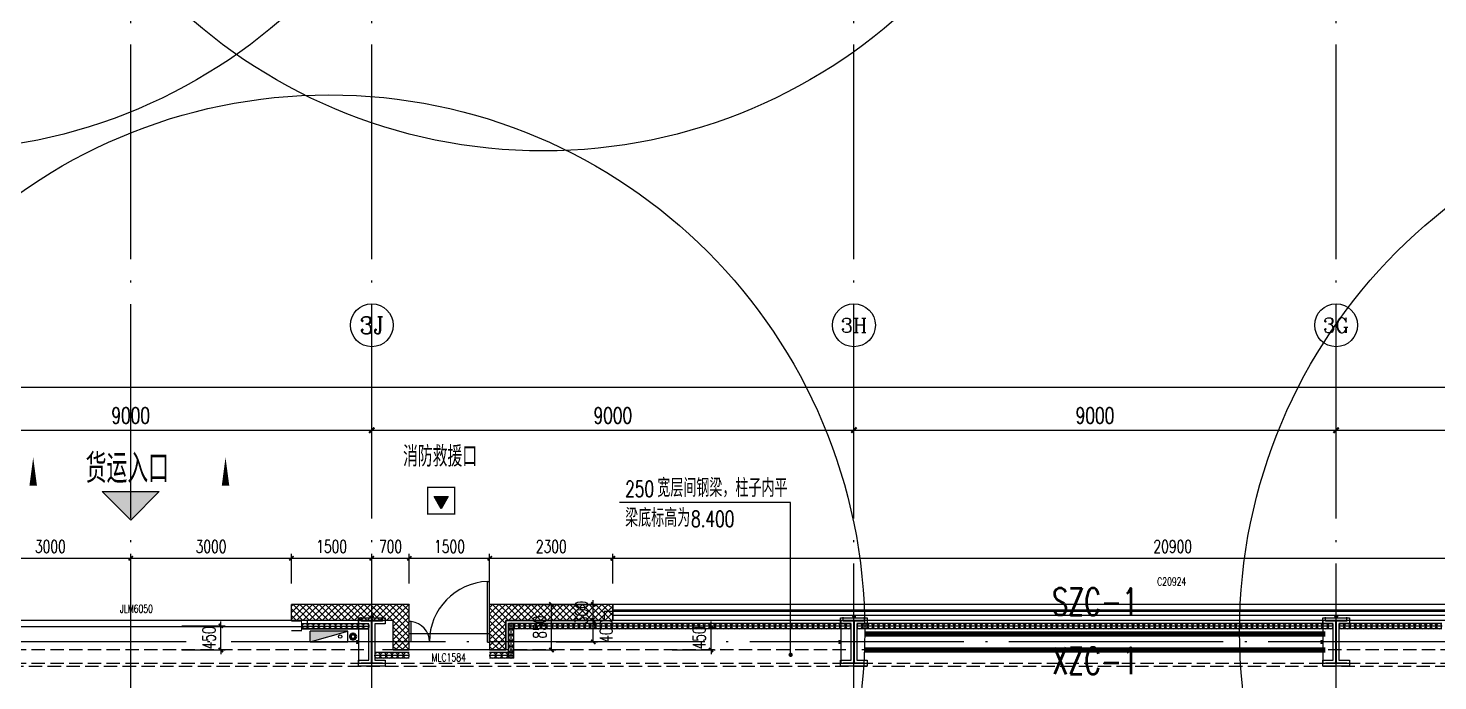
# Model space of a CAD drawing. Extents: x -1313754 to 847533, y 489853 to 941203.
# Drawn here: x -207268 to -180956, y 619996 to 632164 of the extents above; entities that cross this region are included whole.
import ezdxf
from ezdxf.enums import TextEntityAlignment as Align

# ---------------------------------------------------------------- set-up
doc = ezdxf.new("R2010")
doc.units = 0
doc.header["$LTSCALE"] = 1000
doc.header["$MEASUREMENT"] = 0
for name, pattern in [('10平面$0$DASH', [0.35, 0.25, -0.1]), ('CENTER', [2, 1.25, -0.25, 0.25, -0.25]), ('DASH', [0.35, 0.25, -0.1]), ('DOTE', [2.42, 2, -0.2, 0.02, -0.2])]:
    doc.linetypes.add(name, pattern=pattern)
doc.layers.get('Defpoints').update_dxf_attribs({"color": 210})
for name, color, linetype in [('10平面$0$WINDOW', 4, 'Continuous'), ('10平面$0$WINDOW_TEXT', 7, 'Continuous'), ('A-AXIS-D', 1, 'Continuous'), ('A-AXIS-DOTE', 14, 'DOTE'), ('A-AXIS-DP', 126, 'Continuous'), ('A-AXIS-SYMB', 3, 'Continuous'), ('A-HATCH-2', 251, 'Continuous'), ('A-HRAIL', 173, 'Continuous'), ('A-LIN-V', 9, 'Continuous'), ('A-SFCE', 30, 'Continuous'), ('A-TEXT', 61, 'Continuous'), ('A-WINDOW', 140, 'Continuous'), ('AS-COLN', 6, 'Continuous'), ('AS-WALL', 40, 'Continuous'), ('AS-结构边线层', 200, 'Continuous'), ('DIM_SYMB', 3, 'Continuous'), ('FH-line', 180, 'Continuous'), ('FH-tri', 180, 'Continuous'), ('PUB_HATCH', 8, 'Continuous'), ('PUB_TEXT', 7, 'Continuous'), ('RP-N2-01$0$$0$A-WIND-J', 1, 'Continuous'), ('RP-N2-01$0$A-WIND-J', 3, 'Continuous'), ('SB_ZF消火栓', 10, 'Continuous'), ('SB_ZF消火栓M', 10, 'Continuous'), ('建-窗', 4, 'Continuous'), ('建-门窗编号', 7, 'Continuous')]:
    doc.layers.add(name, color=color, linetype=linetype)
for name, color, linetype, lineweight in [('LG-ZF消防', 1, 'Continuous', 60), ('THIN', 7, 'Continuous', 0), ('柱间支撑', 6, 'CENTER', 0)]:
    doc.layers.add(name, color=color, linetype=linetype, lineweight=lineweight)
doc.styles.add('10平面$0$_TCH_WINDOW', font='SIMPLEX', dxfattribs={"height": 3.5, "bigfont": 'GBCBIG'})
doc.styles.add('_TCH_AXIS', font='COMPLEX', dxfattribs={"bigfont": 'GBCBIG'})
doc.styles.add('_TCH_DIM', font='SIMPLEX', dxfattribs={"bigfont": 'GBCBIG'})
doc.styles.add('_TCH_DIM_T3', font='SIMPLEX', dxfattribs={"width": 0.705882, "bigfont": 'GBCBIG'})
doc.styles.add('A-STANDARD', font='SIMPLEX', dxfattribs={"bigfont": 'GBCBIG'})
doc.styles.add('A-WIN-LABEL', font='SIMPLEX', dxfattribs={"bigfont": 'GBCBIG'})
doc.styles.add('TSSD_Rein', font='tj-romans1.shx', dxfattribs={"width": 0.7, "bigfont": 'tj-hztxt.shx'})
doc.dimstyles.new('_TCH_ARCH&&10', dxfattribs={"dimtxt": 29.75, "dimasz": 10, "dimexe": 10, "dimexo": 10, "dimgap": 12.625, "dimtad": 1, "dimdec": 0, "dimzin": 0, "dimdsep": 46, "dimtxsty": '_TCH_DIM_T3', "dimblk": 'ARCHTICK', "dimcen": 0.09, "dimclrt": 7, "dimazin": 2, "dimtfac": 1, "dimtdec": 0, "dimtix": 1, "dimtmove": 2, "dimatfit": 3, "dimfxl": 0, "dimtolj": 1, "dimtzin": 0, "dimarcsym": 0})
doc.dimstyles.new('_TCH_ARCH&&100', dxfattribs={"dimtxt": 297.5, "dimasz": 100, "dimexe": 100, "dimexo": 100, "dimgap": 126.25, "dimtad": 1, "dimdec": 0, "dimzin": 0, "dimdsep": 46, "dimtxsty": '_TCH_DIM_T3', "dimblk": 'ARCHTICK', "dimcen": 0.09, "dimclrt": 7, "dimazin": 2, "dimtfac": 1, "dimtdec": 0, "dimtix": 1, "dimtmove": 2, "dimatfit": 3, "dimfxl": 0, "dimtolj": 1, "dimtzin": 0, "dimarcsym": 0})
doc.dimstyles.new('_TCH_ARCH&&80', dxfattribs={"dimtxt": 238, "dimasz": 80, "dimexe": 80, "dimexo": 80, "dimgap": 101, "dimtad": 1, "dimdec": 0, "dimzin": 0, "dimdsep": 46, "dimtxsty": '_TCH_DIM_T3', "dimblk": 'ARCHTICK', "dimcen": 0.09, "dimclrt": 7, "dimazin": 2, "dimtfac": 1, "dimtdec": 0, "dimtix": 1, "dimtmove": 2, "dimatfit": 3, "dimfxl": 0, "dimtolj": 1, "dimtzin": 0, "dimarcsym": 0})
pattern_1 = [(45, (60, 0), (-60.000061, 60.000061), []), (135, (60, 0), (-60.000061, -60.000061), [])]

# ---------------------------------------------------------------- blocks, each defined once
blk = doc.blocks.new('_ArchTick')
at = {"color": 0, "linetype": 'ByBlock', "const_width": 0.4}
blk.add_lwpolyline([(-0.5, -0.5), (0.5, 0.5)], dxfattribs=at)
blk = doc.blocks.new('*D1423')
at = {"layer": 'A-AXIS-D', "color": 0, "lineweight": -2}
for p, q in [((10882, -180910), (10882, -180052)), ((10882, -180152), (19882, -180152)), ((19882, -180910), (19882, -180052))]:
    blk.add_line(p, q, dxfattribs=at)
at = {"layer": 'Defpoints', "color": 0}
for p in [(19882, -180152), (10882, -181010), (19882, -181010)]:
    blk.add_point(p, dxfattribs=at)
at = {"layer": 'A-AXIS-D', "color": 0, "lineweight": -2, "xscale": 100, "yscale": 100, "zscale": 100, "rotation": 180}
blk.add_blockref('_ArchTick', (10882, -180152), dxfattribs=at)
at = {"layer": 'A-AXIS-D', "color": 0, "lineweight": -2, "xscale": 100, "yscale": 100, "zscale": 100}
blk.add_blockref('_ArchTick', (19882, -180152), dxfattribs=at)
at = {"layer": 'A-AXIS-D', "color": 7, "insert": (15382, -179877), "char_height": 297.5, "attachment_point": 5, "style": '_TCH_DIM_T3'}
blk.add_mtext('\\A1;9000', dxfattribs=at)
blk = doc.blocks.new('*D1424')
at = {"layer": 'A-AXIS-D', "color": 0, "lineweight": -2}
for p, q in [((19882, -180910), (19882, -180052)), ((19882, -180152), (28882, -180152)), ((28882, -180910), (28882, -180052))]:
    blk.add_line(p, q, dxfattribs=at)
at = {"layer": 'Defpoints', "color": 0}
for p in [(28882, -180152), (19882, -181010), (28882, -181010)]:
    blk.add_point(p, dxfattribs=at)
at = {"layer": 'A-AXIS-D', "color": 0, "lineweight": -2, "xscale": 100, "yscale": 100, "zscale": 100, "rotation": 180}
blk.add_blockref('_ArchTick', (19882, -180152), dxfattribs=at)
at = {"layer": 'A-AXIS-D', "color": 0, "lineweight": -2, "xscale": 100, "yscale": 100, "zscale": 100}
blk.add_blockref('_ArchTick', (28882, -180152), dxfattribs=at)
at = {"layer": 'A-AXIS-D', "color": 7, "insert": (24382, -179877), "char_height": 297.5, "attachment_point": 5, "style": '_TCH_DIM_T3'}
blk.add_mtext('\\A1;9000', dxfattribs=at)
blk = doc.blocks.new('*D1425')
at = {"layer": 'A-AXIS-D', "color": 0, "lineweight": -2}
for p, q in [((28882, -180910), (28882, -180052)), ((28882, -180152), (37882, -180152)), ((37882, -180910), (37882, -180052))]:
    blk.add_line(p, q, dxfattribs=at)
at = {"layer": 'Defpoints', "color": 0}
for p in [(37882, -180152), (28882, -181010), (37882, -181010)]:
    blk.add_point(p, dxfattribs=at)
at = {"layer": 'A-AXIS-D', "color": 0, "lineweight": -2, "xscale": 100, "yscale": 100, "zscale": 100, "rotation": 180}
blk.add_blockref('_ArchTick', (28882, -180152), dxfattribs=at)
at = {"layer": 'A-AXIS-D', "color": 0, "lineweight": -2, "xscale": 100, "yscale": 100, "zscale": 100}
blk.add_blockref('_ArchTick', (37882, -180152), dxfattribs=at)
at = {"layer": 'A-AXIS-D', "color": 7, "insert": (33382, -179877), "char_height": 297.5, "attachment_point": 5, "style": '_TCH_DIM_T3'}
blk.add_mtext('\\A1;9000', dxfattribs=at)
blk = doc.blocks.new('*D1426')
at = {"layer": 'A-AXIS-D', "color": 0, "lineweight": -2}
for p, q in [((37882, -180910), (37882, -180052)), ((37882, -180152), (46882, -180152)), ((46882, -180910), (46882, -180052))]:
    blk.add_line(p, q, dxfattribs=at)
at = {"layer": 'Defpoints', "color": 0}
for p in [(46882, -180152), (37882, -181010), (46882, -181010)]:
    blk.add_point(p, dxfattribs=at)
at = {"layer": 'A-AXIS-D', "color": 0, "lineweight": -2, "xscale": 100, "yscale": 100, "zscale": 100, "rotation": 180}
blk.add_blockref('_ArchTick', (37882, -180152), dxfattribs=at)
at = {"layer": 'A-AXIS-D', "color": 0, "lineweight": -2, "xscale": 100, "yscale": 100, "zscale": 100}
blk.add_blockref('_ArchTick', (46882, -180152), dxfattribs=at)
at = {"layer": 'A-AXIS-D', "color": 7, "insert": (42382, -179877), "char_height": 297.5, "attachment_point": 5, "style": '_TCH_DIM_T3'}
blk.add_mtext('\\A1;9000', dxfattribs=at)
blk = doc.blocks.new('*D1433')
at = {"layer": 'A-AXIS-D', "color": 0, "lineweight": -2}
for p, q in [((-93018, -180810), (-93018, -179252)), ((-93018, -179352), (92682, -179352)), ((92682, -180810), (92682, -179252))]:
    blk.add_line(p, q, dxfattribs=at)
at = {"layer": 'Defpoints', "color": 0}
for p in [(92682, -179352), (-93018, -180910), (92682, -180910)]:
    blk.add_point(p, dxfattribs=at)
at = {"layer": 'A-AXIS-D', "color": 0, "lineweight": -2, "xscale": 100, "yscale": 100, "zscale": 100, "rotation": 180}
blk.add_blockref('_ArchTick', (-93018, -179352), dxfattribs=at)
at = {"layer": 'A-AXIS-D', "color": 0, "lineweight": -2, "xscale": 100, "yscale": 100, "zscale": 100}
blk.add_blockref('_ArchTick', (92682, -179352), dxfattribs=at)
at = {"layer": 'A-AXIS-D', "color": 7, "insert": (-168, -179077), "char_height": 297.5, "attachment_point": 5, "style": '_TCH_DIM_T3'}
blk.add_mtext('\\A1;185700', dxfattribs=at)
blk = doc.blocks.new('JYC-1')
at = {"layer": 'FH-tri'}
h = blk.add_hatch(color=2, dxfattribs=at)
h.dxf.hatch_style = 1
h.paths.add_polyline_path([(-154709, 26180), (-153459, 27430), (-153459, 26180)])
at = {"layer": 'FH-tri', "color": 2}
blk.add_lwpolyline([(-154709, 26180), (-153459, 27430), (-153459, 27430), (-153459, 26180)], close=True, dxfattribs=at)
at = {"layer": 'A-TEXT', "style": 'A-STANDARD'}
blk.add_text('货运入口', height=900.2, rotation=45, dxfattribs=at).set_placement((-155267, 26005))
blk = doc.blocks.new('43243')
at = {"layer": 'AS-结构边线层'}
blk.add_lwpolyline([(-146454, 621120), (-155994, 621120), (-155994, 621290), (-169514, 621290), (-169514, 621120), (-171354, 621120), (-171354, 620570), (-173454, 620570), (-173454, 621120), (-175294, 621120), (-175294, 621290), (-196514, 621290), (-196514, 621120), (-198354, 621120), (-198354, 620570), (-200454, 620570), (-200454, 621120), (-210494, 621120)], dxfattribs=at)
blk = doc.blocks.new('*D1750')
at = {"layer": 'A-AXIS-DP', "color": 0, "lineweight": -2}
for p, q in [((-204400, 621020), (-203592, 621020)), ((-203672, 621020), (-203672, 621100)), ((-203672, 620570), (-203672, 621020)), ((-204400, 620570), (-203592, 620570)), ((-203672, 620570), (-203672, 620490))]:
    blk.add_line(p, q, dxfattribs=at)
at = {"layer": 'Defpoints', "color": 0}
for p in [(-204480, 621020), (-203672, 621020), (-204480, 620570)]:
    blk.add_point(p, dxfattribs=at)
at = {"layer": 'A-AXIS-DP', "color": 0, "lineweight": -2, "xscale": 80, "yscale": 80, "zscale": 80}
for p, rotation in [((-203672, 621020), 270), ((-203672, 620570), 90)]:
    blk.add_blockref('_ArchTick', p, dxfattribs=dict(at, rotation=rotation))
at = {"layer": 'A-AXIS-DP', "color": 7, "insert": (-203892, 620795), "char_height": 238, "attachment_point": 5, "rotation": 90, "style": '_TCH_DIM_T3'}
blk.add_mtext('\\A1;450', dxfattribs=at)
blk = doc.blocks.new('*D1753')
at = {"layer": 'A-AXIS-DP', "color": 0, "lineweight": -2}
for p, q in [((-195250, 621020), (-194442, 621020)), ((-194522, 621020), (-194522, 621100)), ((-194522, 620570), (-194522, 621020)), ((-195250, 620570), (-194442, 620570)), ((-194522, 620570), (-194522, 620490))]:
    blk.add_line(p, q, dxfattribs=at)
at = {"layer": 'Defpoints', "color": 0}
for p in [(-195330, 621020), (-194522, 621020), (-195330, 620570)]:
    blk.add_point(p, dxfattribs=at)
at = {"layer": 'A-AXIS-DP', "color": 0, "lineweight": -2, "xscale": 80, "yscale": 80, "zscale": 80}
for p, rotation in [((-194522, 621020), 270), ((-194522, 620570), 90)]:
    blk.add_blockref('_ArchTick', p, dxfattribs=dict(at, rotation=rotation))
at = {"layer": 'A-AXIS-DP', "color": 7, "insert": (-194742, 620795), "char_height": 238, "attachment_point": 5, "rotation": 90, "style": '_TCH_DIM_T3'}
blk.add_mtext('\\A1;450', dxfattribs=at)
blk = doc.blocks.new('4324324')
at = {"layer": 'A-HATCH-2', "linetype": 'DASH'}
blk.add_line((-294754.2, 620270), (-135554.2, 620270), dxfattribs=at)
blk = doc.blocks.new('*D1767')
at = {"layer": 'A-AXIS-DP', "color": 0, "lineweight": -2}
for p, q in [((-165054, 621030), (-165054, 621079)), ((-165054, 621069), (-164654, 621069)), ((-164654, 621030), (-164654, 621079))]:
    blk.add_line(p, q, dxfattribs=at)
at = {"layer": 'Defpoints', "color": 0}
for p in [(-165054, 621020), (-164654, 621069), (-164654, 621020)]:
    blk.add_point(p, dxfattribs=at)
at = {"layer": 'A-AXIS-DP', "color": 0, "lineweight": -2, "xscale": 10, "yscale": 10, "zscale": 10, "rotation": 180}
blk.add_blockref('_ArchTick', (-165054, 621069), dxfattribs=at)
at = {"layer": 'A-AXIS-DP', "color": 0, "lineweight": -2, "xscale": 10, "yscale": 10, "zscale": 10}
blk.add_blockref('_ArchTick', (-164654, 621069), dxfattribs=at)
at = {"layer": 'A-AXIS-DP', "color": 7, "insert": (-164854, 621096), "char_height": 29.8, "attachment_point": 5, "style": '_TCH_DIM_T3'}
blk.add_mtext('\\A1;400', dxfattribs=at)
blk = doc.blocks.new('*D1768')
at = {"layer": 'A-AXIS-DP', "color": 0, "lineweight": -2}
for p, q in [((-165064, 621020), (-165105, 621020)), ((-165095, 620220), (-165095, 621020)), ((-165064, 620220), (-165105, 620220))]:
    blk.add_line(p, q, dxfattribs=at)
at = {"layer": 'Defpoints', "color": 0}
for p in [(-165095, 621020), (-165054, 621020), (-165054, 620220)]:
    blk.add_point(p, dxfattribs=at)
at = {"layer": 'A-AXIS-DP', "color": 0, "lineweight": -2, "xscale": 10, "yscale": 10, "zscale": 10}
for p, rotation in [((-165095, 621020), 90), ((-165095, 620220), 270)]:
    blk.add_blockref('_ArchTick', p, dxfattribs=dict(at, rotation=rotation))
at = {"layer": 'A-AXIS-DP', "color": 7, "insert": (-165123, 620620), "char_height": 29.8, "attachment_point": 5, "rotation": 90, "style": '_TCH_DIM_T3'}
blk.add_mtext('\\A1;800', dxfattribs=at)
blk = doc.blocks.new('RP-N2-01$0$$0$xfjy')
at = {"layer": 'RP-N2-01$0$$0$A-WIND-J'}
h = blk.add_hatch(color=256, dxfattribs=at)
h.dxf.hatch_style = 1
h.paths.add_polyline_path([(1141876, -26214), (1142135, -26214), (1142005, -25989)])
at = {"layer": 'RP-N2-01$0$$0$A-WIND-J', "const_width": 25}
blk.add_lwpolyline([(1141755, -25889), (1141755, -26389), (1142255, -26389), (1142255, -25889)], close=True, dxfattribs=at)
at = {"layer": 'RP-N2-01$0$$0$A-WIND-J'}
for points in [[(1141755, -26389), (1142255, -26389), (1142255, -25889), (1141755, -25889)], [(1141876, -26214), (1142135, -26214), (1142005, -25989)]]:
    blk.add_lwpolyline(points, close=True, dxfattribs=at)
blk = doc.blocks.new('RP-N2-01$0$xfjy')
at = {"layer": 'RP-N2-01$0$$0$A-WIND-J'}
blk.add_blockref('RP-N2-01$0$$0$xfjy', (0, 0), dxfattribs=at)
blk = doc.blocks.new('1232')
at = {"layer": 'RP-N2-01$0$A-WIND-J', "xscale": -1, "rotation": 180}
blk.add_blockref('RP-N2-01$0$xfjy', (-1341565, 597215, 0), dxfattribs=at)
at = {"layer": 'A-TEXT', "style": '_TCH_DIM'}
blk.add_text('消防救援口', height=384.1, dxfattribs=at).set_placement((-200271, 623989, 0))
blk = doc.blocks.new('23124232432')
at = {"layer": '柱间支撑', "const_width": 100}
for points in [[(-183054, 620870), (-191654, 620870)], [(-183054, 620570), (-191654, 620570)]]:
    blk.add_lwpolyline(points, dxfattribs=at)
at = {"layer": 'THIN', "style": 'TSSD_Rein', "width": 0.7}
for s, p in [('SZC-1', (-187354, 621070)), ('XZC-1', (-187354, 619966))]:
    blk.add_text(s, height=500, dxfattribs=at).set_placement(p, align=Align.BOTTOM_CENTER)
blk = doc.blocks.new('3333')
at = {"layer": 'A-SFCE', "const_width": 20}
blk.add_lwpolyline([(-227064, 766320), (-227064, 766510), (-227244, 766510), (-227244, 766320)], dxfattribs=at)
blk = doc.blocks.new('99平面图例外参$0$$LinePat$圆环')
for points in [[(0, 150), (300, 150)], [(0, 0), (300, 0)], [(0, -150), (300, -150)]]:
    blk.add_lwpolyline(points)
at = {"color": 0}
blk.add_circle((150, 0), 150, dxfattribs=at)
blk = doc.blocks.new('34242343243')
at = {"layer": 'A-HRAIL', "yscale": 0.3333333333333333, "zscale": 0.3333333333333333}
for p, xscale, rotation in [((-202154, 621014), 0.3461108940497231, 2.034223195741682e-10), ((-202050, 621014), 0.3461108940497231, 2.034223195741682e-10), ((-201947, 621014), 0.3461108940497231, 2.034223195741682e-10), ((-201843, 621014), 0.3461108940497231, 2.034223195741682e-10), ((-201739, 621014), 0.3461108940497231, 2.034223195741682e-10), ((-201635, 621014), 0.3461108940497231, 2.034223195741682e-10), ((-201531, 621014), 0.3461108940497231, 2.034223195741682e-10), ((-201427, 621014), 0.3461108940497231, 2.034223195741682e-10), ((-201324, 621014), 0.3461108940497231, 2.034223195741682e-10), ((-201220, 621014), 0.3461108940497231, 2.034223195741682e-10), ((-201116, 621014), 0.3461108940497231, 2.034223195741682e-10), ((-201012, 621014), 0.3461108940497231, 2.034223195741682e-10), ((-198254, 620962), -0.3611111227129974, 270), ((-198203, 621014), -0.3384127419475277, 359.9999999997966), ((-198101, 621014), -0.3384127419475277, 359.9999999997966), ((-198000, 621014), -0.3384127419475277, 359.9999999997966), ((-197898, 621014), -0.3384127419475277, 359.9999999997966), ((-197797, 621014), -0.3384127419475277, 359.9999999997966), ((-197695, 621014), -0.3384127419475277, 359.9999999997966), ((-197594, 621014), -0.3384127419475277, 359.9999999997966), ((-197492, 621014), -0.3384127419475277, 359.9999999997966), ((-197390, 621014), -0.3384127419475277, 359.9999999997966), ((-197289, 621014), -0.3384127419475277, 359.9999999997966), ((-197187, 621014), -0.3384127419475277, 359.9999999997966), ((-197086, 621014), -0.3384127419475277, 359.9999999997966), ((-196984, 621014), -0.3384127419475277, 359.9999999997966), ((-196883, 621014), -0.3384127419475277, 359.9999999997966), ((-196781, 621014), -0.3384127419475277, 359.9999999997966), ((-196680, 621014), -0.3384127419475277, 359.9999999997966), ((-196578, 621014), -0.3384127419475277, 359.9999999997966), ((-196477, 621014), -0.3384127419475277, 359.9999999997966), ((-196375, 621014), -0.3384127419475277, 359.9999999997966), ((-196274, 621014), -0.3384127419475277, 359.9999999997966), ((-196172, 621014), -0.3384127419475277, 359.9999999997966), ((-196071, 621014), -0.3384127419475277, 359.9999999997966), ((-195969, 621014), -0.3384127419475277, 359.9999999997966), ((-195868, 621014), -0.3384127419475277, 359.9999999997966), ((-195766, 621014), -0.3384127419475277, 359.9999999997966), ((-195665, 621014), -0.3384127419475277, 359.9999999997966), ((-195563, 621014), -0.3384127419475277, 359.9999999997966), ((-195462, 621014), -0.3384127419475277, 359.9999999997966), ((-195360, 621014), -0.3384127419475277, 359.9999999997966), ((-195258, 621014), -0.3384127419475277, 359.9999999997966), ((-195157, 621014), -0.3384127419475277, 359.9999999997966), ((-195055, 621014), -0.3384127419475277, 359.9999999997966), ((-194954, 621014), -0.3384127419475277, 359.9999999997966), ((-194852, 621014), -0.3384127419475277, 359.9999999997966), ((-194751, 621014), -0.3384127419475277, 359.9999999997966), ((-194649, 621014), -0.3384127419475277, 359.9999999997966), ((-194548, 621014), -0.3384127419475277, 359.9999999997966), ((-194446, 621014), -0.3384127419475277, 359.9999999997966), ((-194345, 621014), -0.3384127419475277, 359.9999999997966), ((-194243, 621014), -0.3384127419475277, 359.9999999997966), ((-194142, 621014), -0.3384127419475277, 359.9999999997966), ((-194040, 621014), -0.3384127419475277, 359.9999999997966), ((-193939, 621014), -0.3384127419475277, 359.9999999997966), ((-193837, 621014), -0.3384127419475277, 359.9999999997966), ((-193736, 621014), -0.3384127419475277, 359.9999999997966), ((-193634, 621014), -0.3384127419475277, 359.9999999997966), ((-193533, 621014), -0.3384127419475277, 359.9999999997966), ((-193431, 621014), -0.3384127419475277, 359.9999999997966), ((-193330, 621014), -0.3384127419475277, 359.9999999997966), ((-193228, 621014), -0.3384127419475277, 359.9999999997966), ((-193126, 621014), -0.3384127419475277, 359.9999999997966), ((-193025, 621014), -0.3384127419475277, 359.9999999997966), ((-192923, 621014), -0.3384127419475277, 359.9999999997966), ((-192822, 621014), -0.3384127419475277, 359.9999999997966), ((-192720, 621014), -0.3384127419475277, 359.9999999997966), ((-192619, 621014), -0.3384127419475277, 359.9999999997966), ((-192517, 621014), -0.3384127419475277, 359.9999999997966), ((-192416, 621014), -0.3384127419475277, 359.9999999997966), ((-192314, 621014), -0.3384127419475277, 359.9999999997966), ((-192213, 621014), -0.3384127419475277, 359.9999999997966), ((-192111, 621014), -0.3384127419475277, 359.9999999997966), ((-192010, 621014), -0.3384127419475277, 359.9999999997966), ((-191908, 621014), -0.3384127419475277, 359.9999999997966), ((-191699, 621014), -0.3368181818181796, 359.9999999997967), ((-191598, 621014), -0.3368181818181796, 359.9999999997967), ((-191497, 621014), -0.3368181818181796, 359.9999999997967), ((-191396, 621014), -0.3368181818181796, 359.9999999997967), ((-191295, 621014), -0.3368181818181796, 359.9999999997967), ((-191194, 621014), -0.3368181818181796, 359.9999999997967), ((-191093, 621014), -0.3368181818181796, 359.9999999997967), ((-190992, 621014), -0.3368181818181796, 359.9999999997967), ((-190891, 621014), -0.3368181818181796, 359.9999999997967), ((-190790, 621014), -0.3368181818181796, 359.9999999997967), ((-190689, 621014), -0.3368181818181796, 359.9999999997967), ((-190588, 621014), -0.3368181818181796, 359.9999999997967), ((-190487, 621014), -0.3368181818181796, 359.9999999997967), ((-190386, 621014), -0.3368181818181796, 359.9999999997967), ((-190285, 621014), -0.3368181818181796, 359.9999999997967), ((-190183, 621014), -0.3368181818181796, 359.9999999997967), ((-190082, 621014), -0.3368181818181796, 359.9999999997967), ((-189981, 621014), -0.3368181818181796, 359.9999999997967), ((-189880, 621014), -0.3368181818181796, 359.9999999997967), ((-189779, 621014), -0.3368181818181796, 359.9999999997967), ((-189678, 621014), -0.3368181818181796, 359.9999999997967), ((-189577, 621014), -0.3368181818181796, 359.9999999997967), ((-189476, 621014), -0.3368181818181796, 359.9999999997967), ((-189375, 621014), -0.3368181818181796, 359.9999999997967), ((-189274, 621014), -0.3368181818181796, 359.9999999997967), ((-189173, 621014), -0.3368181818181796, 359.9999999997967), ((-189072, 621014), -0.3368181818181796, 359.9999999997967), ((-188971, 621014), -0.3368181818181796, 359.9999999997967), ((-188870, 621014), -0.3368181818181796, 359.9999999997967), ((-188769, 621014), -0.3368181818181796, 359.9999999997967), ((-188668, 621014), -0.3368181818181796, 359.9999999997967), ((-188567, 621014), -0.3368181818181796, 359.9999999997967), ((-188466, 621014), -0.3368181818181796, 359.9999999997967), ((-188365, 621014), -0.3368181818181796, 359.9999999997967), ((-188264, 621014), -0.3368181818181796, 359.9999999997967), ((-188163, 621014), -0.3368181818181796, 359.9999999997967), ((-188062, 621014), -0.3368181818181796, 359.9999999997967), ((-187960, 621014), -0.3368181818181796, 359.9999999997967), ((-187859, 621014), -0.3368181818181796, 359.9999999997967), ((-187758, 621014), -0.3368181818181796, 359.9999999997967), ((-187657, 621014), -0.3368181818181796, 359.9999999997967), ((-187556, 621014), -0.3368181818181796, 359.9999999997967), ((-187455, 621014), -0.3368181818181796, 359.9999999997967), ((-187354, 621014), -0.3368181818181796, 359.9999999997967), ((-187253, 621014), -0.3368181818181796, 359.9999999997967), ((-187152, 621014), -0.3368181818181796, 359.9999999997967), ((-187051, 621014), -0.3368181818181796, 359.9999999997967), ((-186950, 621014), -0.3368181818181796, 359.9999999997967), ((-186849, 621014), -0.3368181818181796, 359.9999999997967), ((-186748, 621014), -0.3368181818181796, 359.9999999997967), ((-186647, 621014), -0.3368181818181796, 359.9999999997967), ((-186546, 621014), -0.3368181818181796, 359.9999999997967), ((-186445, 621014), -0.3368181818181796, 359.9999999997967), ((-186344, 621014), -0.3368181818181796, 359.9999999997967), ((-186243, 621014), -0.3368181818181796, 359.9999999997967), ((-186142, 621014), -0.3368181818181796, 359.9999999997967), ((-186041, 621014), -0.3368181818181796, 359.9999999997967), ((-185940, 621014), -0.3368181818181796, 359.9999999997967), ((-185839, 621014), -0.3368181818181796, 359.9999999997967), ((-185737, 621014), -0.3368181818181796, 359.9999999997967), ((-185636, 621014), -0.3368181818181796, 359.9999999997967), ((-185535, 621014), -0.3368181818181796, 359.9999999997967), ((-185434, 621014), -0.3368181818181796, 359.9999999997967), ((-185333, 621014), -0.3368181818181796, 359.9999999997967), ((-185232, 621014), -0.3368181818181796, 359.9999999997967), ((-185131, 621014), -0.3368181818181796, 359.9999999997967), ((-185030, 621014), -0.3368181818181796, 359.9999999997967), ((-184929, 621014), -0.3368181818181796, 359.9999999997967), ((-184828, 621014), -0.3368181818181796, 359.9999999997967), ((-184727, 621014), -0.3368181818181796, 359.9999999997967), ((-184626, 621014), -0.3368181818181796, 359.9999999997967), ((-184525, 621014), -0.3368181818181796, 359.9999999997967), ((-184424, 621014), -0.3368181818181796, 359.9999999997967), ((-184323, 621014), -0.3368181818181796, 359.9999999997967), ((-184222, 621014), -0.3368181818181796, 359.9999999997967), ((-184121, 621014), -0.3368181818181796, 359.9999999997967), ((-184020, 621014), -0.3368181818181796, 359.9999999997967), ((-183919, 621014), -0.3368181818181796, 359.9999999997967), ((-183818, 621014), -0.3368181818181796, 359.9999999997967), ((-183717, 621014), -0.3368181818181796, 359.9999999997967), ((-183616, 621014), -0.3368181818181796, 359.9999999997967), ((-183514, 621014), -0.3368181818181796, 359.9999999997967), ((-183413, 621014), -0.3368181818181796, 359.9999999997967), ((-183312, 621014), -0.3368181818181796, 359.9999999997967), ((-183211, 621014), -0.3368181818181796, 359.9999999997967), ((-183110, 621014), -0.3368181818181796, 359.9999999997967), ((-183009, 621014), -0.3368181818181796, 359.9999999997967), ((-182908, 621014), -0.3368181818181796, 359.9999999997967), ((-182699, 621014), -0.3368181818181818, 359.9999999997967), ((-182598, 621014), -0.3368181818181818, 359.9999999997967), ((-182497, 621014), -0.3368181818181818, 359.9999999997967), ((-182396, 621014), -0.3368181818181818, 359.9999999997967), ((-182295, 621014), -0.3368181818181818, 359.9999999997967), ((-182194, 621014), -0.3368181818181818, 359.9999999997967), ((-182093, 621014), -0.3368181818181818, 359.9999999997967), ((-181992, 621014), -0.3368181818181818, 359.9999999997967), ((-181891, 621014), -0.3368181818181818, 359.9999999997967), ((-181790, 621014), -0.3368181818181818, 359.9999999997967), ((-181689, 621014), -0.3368181818181818, 359.9999999997967), ((-181588, 621014), -0.3368181818181818, 359.9999999997967), ((-181487, 621014), -0.3368181818181818, 359.9999999997967), ((-181386, 621014), -0.3368181818181818, 359.9999999997967), ((-181285, 621014), -0.3368181818181818, 359.9999999997967), ((-181183, 621014), -0.3368181818181818, 359.9999999997967), ((-181082, 621014), -0.3368181818181818, 359.9999999997967), ((-180981, 621014), -0.3368181818181818, 359.9999999997967), ((-180880, 621014), -0.3368181818181818, 359.9999999997967), ((-198254, 620853), -0.3611111227129974, 270), ((-198254, 620745), -0.3611111227129974, 270), ((-198254, 620637), -0.3611111227129974, 270), ((-198254, 620528), -0.3611111227129974, 270), ((-198254, 620420), -0.3611111227129974, 270)]:
    blk.add_blockref('99平面图例外参$0$$LinePat$圆环', p, dxfattribs=dict(at, xscale=xscale, rotation=rotation))
for p, xscale in [((-200693, 620470), -0.358888866003496), ((-200585, 620470), -0.358888866003496), ((-200477, 620470), -0.358888866003496), ((-200370, 620470), -0.358888866003496), ((-200262, 620470), -0.358888866003496), ((-200154, 620470), -0.358888866003496), ((-198542, 620470), -0.3749999999076196), ((-198429, 620470), -0.3749999999076196), ((-198317, 620470), -0.3749999999076196), ((-198204, 620470), -0.3749999999076196)]:
    blk.add_blockref('99平面图例外参$0$$LinePat$圆环', p, dxfattribs=dict(at, xscale=xscale))
at = {"layer": 'A-SFCE', "xscale": -1, "rotation": 270}
blk.add_blockref('3333', (-968675, 848174), dxfattribs=at)
blk = doc.blocks.new('A$C5D961328')
at = {"layer": 'SB_ZF消火栓'}
blk.add_hatch(color=256, dxfattribs=at).paths.add_polyline_path([(0, 40), (700, 40), (700, 240)])
at = {"layer": 'A-LIN-V', "ltscale": 500}
blk.add_circle((350, 40), 10001, dxfattribs=at)
at = {"layer": 'SB_ZF消火栓'}
for p, q in [((700, 240), (0, 240)), ((0, 240), (0, 40)), ((700, 240), (0, 40)), ((0, 40), (700, 40)), ((700, 240), (700, 40))]:
    blk.add_line(p, q, dxfattribs=at)
at = {"layer": 'SB_ZF消火栓', "color": 1}
blk.add_circle((140, 140), 32.5, dxfattribs=at)
blk = doc.blocks.new('we42342343234')
at = {"layer": 'LG-ZF消防'}
blk.add_circle((-201204, 620820), 50, dxfattribs=at)
at = {"layer": 'SB_ZF消火栓M', "rotation": 180}
for p in [(-201304, 620960), (-174304, 620960)]:
    blk.add_blockref('A$C5D961328', p, dxfattribs=at)
blk = doc.blocks.new('234243242332')
at = {"layer": 'SB_ZF消火栓'}
for name, p in [('A$C5D961328', (-209454, 639836)), ('A$C5D961328', (-198004, 639836)), ('we42342343234', (0, 0))]:
    blk.add_blockref(name, p, dxfattribs=at)
blk = doc.blocks.new('*D738')
at = {"layer": 'A-AXIS-DP', "color": 0, "lineweight": -2}
for p, q in [((-196720, 621420), (-196720, 621500)), ((-197414, 621420), (-196640, 621420)), ((-196720, 621120), (-196720, 621420)), ((-197414, 621120), (-196640, 621120)), ((-196720, 621120), (-196720, 621040))]:
    blk.add_line(p, q, dxfattribs=at)
at = {"layer": 'Defpoints', "color": 0}
for p in [(-197494, 621420), (-196720, 621420), (-197494, 621120)]:
    blk.add_point(p, dxfattribs=at)
at = {"layer": 'A-AXIS-DP', "color": 0, "lineweight": -2, "xscale": 80, "yscale": 80, "zscale": 80}
for p, rotation in [((-196720, 621420), 270), ((-196720, 621120), 90)]:
    blk.add_blockref('_ArchTick', p, dxfattribs=dict(at, rotation=rotation))
at = {"layer": 'A-AXIS-DP', "color": 7, "insert": (-196940, 621270), "char_height": 238, "attachment_point": 5, "rotation": 90, "style": '_TCH_DIM_T3'}
blk.add_mtext('\\A1;300', dxfattribs=at)
blk = doc.blocks.new('*D739')
at = {"layer": 'A-AXIS-DP', "color": 0, "lineweight": -2}
for p, q in [((-197414, 621120), (-196640, 621120)), ((-196720, 620720), (-196720, 621120)), ((-197414, 620720), (-196640, 620720))]:
    blk.add_line(p, q, dxfattribs=at)
at = {"layer": 'Defpoints', "color": 0}
for p in [(-197494, 621120), (-196720, 621120), (-197494, 620720)]:
    blk.add_point(p, dxfattribs=at)
at = {"layer": 'A-AXIS-DP', "color": 0, "lineweight": -2, "xscale": 80, "yscale": 80, "zscale": 80}
for p, rotation in [((-196720, 621120), 90), ((-196720, 620720), 270)]:
    blk.add_blockref('_ArchTick', p, dxfattribs=dict(at, rotation=rotation))
at = {"layer": 'A-AXIS-DP', "color": 7, "insert": (-196480, 620920), "char_height": 238, "attachment_point": 5, "rotation": 90, "style": '_TCH_DIM_T3'}
blk.add_mtext('\\A1;400', dxfattribs=at)
blk = doc.blocks.new('*D740')
at = {"layer": 'A-AXIS-DP', "color": 0, "lineweight": -2}
for p, q in [((-198274, 621420), (-197420, 621420)), ((-197500, 620570), (-197500, 621420)), ((-198274, 620570), (-197420, 620570))]:
    blk.add_line(p, q, dxfattribs=at)
at = {"layer": 'Defpoints', "color": 0}
for p in [(-198354, 621420), (-197500, 621420), (-198354, 620570)]:
    blk.add_point(p, dxfattribs=at)
at = {"layer": 'A-AXIS-DP', "color": 0, "lineweight": -2, "xscale": 80, "yscale": 80, "zscale": 80}
for p, rotation in [((-197500, 621420), 90), ((-197500, 620570), 270)]:
    blk.add_blockref('_ArchTick', p, dxfattribs=dict(at, rotation=rotation))
at = {"layer": 'A-AXIS-DP', "color": 7, "insert": (-197720, 620995), "char_height": 238, "attachment_point": 5, "rotation": 90, "style": '_TCH_DIM_T3'}
blk.add_mtext('\\A1;850', dxfattribs=at)
blk = doc.blocks.new('*D927')
at = {"layer": 'A-AXIS-DP', "color": 0, "lineweight": -2}
for p, q in [((-208354, 621810), (-208354, 622360)), ((-208354, 622280), (-205354, 622280)), ((-205354, 621810), (-205354, 622360))]:
    blk.add_line(p, q, dxfattribs=at)
at = {"layer": 'Defpoints', "color": 0}
for p in [(-205354, 622280), (-208354, 621730), (-205354, 621730)]:
    blk.add_point(p, dxfattribs=at)
at = {"layer": 'A-AXIS-DP', "color": 0, "lineweight": -2, "xscale": 80, "yscale": 80, "zscale": 80, "rotation": 180}
blk.add_blockref('_ArchTick', (-208354, 622280), dxfattribs=at)
at = {"layer": 'A-AXIS-DP', "color": 0, "lineweight": -2, "xscale": 80, "yscale": 80, "zscale": 80}
blk.add_blockref('_ArchTick', (-205354, 622280), dxfattribs=at)
at = {"layer": 'A-AXIS-DP', "color": 7, "insert": (-206854, 622500), "char_height": 238, "attachment_point": 5, "style": '_TCH_DIM_T3'}
blk.add_mtext('\\A1;3000', dxfattribs=at)
blk = doc.blocks.new('*D928')
at = {"layer": 'A-AXIS-DP', "color": 0, "lineweight": -2}
for p, q in [((-205354, 621810), (-205354, 622360)), ((-205354, 622280), (-202354, 622280)), ((-202354, 621810), (-202354, 622360))]:
    blk.add_line(p, q, dxfattribs=at)
at = {"layer": 'Defpoints', "color": 0}
for p in [(-202354, 622280), (-205354, 621730), (-202354, 621730)]:
    blk.add_point(p, dxfattribs=at)
at = {"layer": 'A-AXIS-DP', "color": 0, "lineweight": -2, "xscale": 80, "yscale": 80, "zscale": 80, "rotation": 180}
blk.add_blockref('_ArchTick', (-205354, 622280), dxfattribs=at)
at = {"layer": 'A-AXIS-DP', "color": 0, "lineweight": -2, "xscale": 80, "yscale": 80, "zscale": 80}
blk.add_blockref('_ArchTick', (-202354, 622280), dxfattribs=at)
at = {"layer": 'A-AXIS-DP', "color": 7, "insert": (-203854, 622500), "char_height": 238, "attachment_point": 5, "style": '_TCH_DIM_T3'}
blk.add_mtext('\\A1;3000', dxfattribs=at)
blk = doc.blocks.new('*D929')
at = {"layer": 'A-AXIS-DP', "color": 0, "lineweight": -2}
for p, q in [((-202354, 621810), (-202354, 622360)), ((-202354, 622280), (-200854, 622280)), ((-200854, 621810), (-200854, 622360))]:
    blk.add_line(p, q, dxfattribs=at)
at = {"layer": 'Defpoints', "color": 0}
for p in [(-200854, 622280), (-202354, 621730), (-200854, 621730)]:
    blk.add_point(p, dxfattribs=at)
at = {"layer": 'A-AXIS-DP', "color": 0, "lineweight": -2, "xscale": 80, "yscale": 80, "zscale": 80, "rotation": 180}
blk.add_blockref('_ArchTick', (-202354, 622280), dxfattribs=at)
at = {"layer": 'A-AXIS-DP', "color": 0, "lineweight": -2, "xscale": 80, "yscale": 80, "zscale": 80}
blk.add_blockref('_ArchTick', (-200854, 622280), dxfattribs=at)
at = {"layer": 'A-AXIS-DP', "color": 7, "insert": (-201604, 622500), "char_height": 238, "attachment_point": 5, "style": '_TCH_DIM_T3'}
blk.add_mtext('\\A1;1500', dxfattribs=at)
blk = doc.blocks.new('*D930')
at = {"layer": 'A-AXIS-DP', "color": 0, "lineweight": -2}
for p, q in [((-200854, 621810), (-200854, 622360)), ((-200854, 622280), (-200154, 622280)), ((-200154, 621810), (-200154, 622360))]:
    blk.add_line(p, q, dxfattribs=at)
at = {"layer": 'Defpoints', "color": 0}
for p in [(-200154, 622280), (-200854, 621730), (-200154, 621730)]:
    blk.add_point(p, dxfattribs=at)
at = {"layer": 'A-AXIS-DP', "color": 0, "lineweight": -2, "xscale": 80, "yscale": 80, "zscale": 80, "rotation": 180}
blk.add_blockref('_ArchTick', (-200854, 622280), dxfattribs=at)
at = {"layer": 'A-AXIS-DP', "color": 0, "lineweight": -2, "xscale": 80, "yscale": 80, "zscale": 80}
blk.add_blockref('_ArchTick', (-200154, 622280), dxfattribs=at)
at = {"layer": 'A-AXIS-DP', "color": 7, "insert": (-200504, 622500), "char_height": 238, "attachment_point": 5, "style": '_TCH_DIM_T3'}
blk.add_mtext('\\A1;700', dxfattribs=at)
blk = doc.blocks.new('*D931')
at = {"layer": 'A-AXIS-DP', "color": 0, "lineweight": -2}
for p, q in [((-200154, 621810), (-200154, 622360)), ((-200154, 622280), (-198654, 622280)), ((-198654, 621810), (-198654, 622360))]:
    blk.add_line(p, q, dxfattribs=at)
at = {"layer": 'Defpoints', "color": 0}
for p in [(-198654, 622280), (-200154, 621730), (-198654, 621730)]:
    blk.add_point(p, dxfattribs=at)
at = {"layer": 'A-AXIS-DP', "color": 0, "lineweight": -2, "xscale": 80, "yscale": 80, "zscale": 80, "rotation": 180}
blk.add_blockref('_ArchTick', (-200154, 622280), dxfattribs=at)
at = {"layer": 'A-AXIS-DP', "color": 0, "lineweight": -2, "xscale": 80, "yscale": 80, "zscale": 80}
blk.add_blockref('_ArchTick', (-198654, 622280), dxfattribs=at)
at = {"layer": 'A-AXIS-DP', "color": 7, "insert": (-199404, 622500), "char_height": 238, "attachment_point": 5, "style": '_TCH_DIM_T3'}
blk.add_mtext('\\A1;1500', dxfattribs=at)
blk = doc.blocks.new('*D932')
at = {"layer": 'A-AXIS-DP', "color": 0, "lineweight": -2}
for p, q in [((-198654, 621810), (-198654, 622360)), ((-198654, 622280), (-196354, 622280)), ((-196354, 621810), (-196354, 622360))]:
    blk.add_line(p, q, dxfattribs=at)
at = {"layer": 'Defpoints', "color": 0}
for p in [(-196354, 622280), (-198654, 621730), (-196354, 621730)]:
    blk.add_point(p, dxfattribs=at)
at = {"layer": 'A-AXIS-DP', "color": 0, "lineweight": -2, "xscale": 80, "yscale": 80, "zscale": 80, "rotation": 180}
blk.add_blockref('_ArchTick', (-198654, 622280), dxfattribs=at)
at = {"layer": 'A-AXIS-DP', "color": 0, "lineweight": -2, "xscale": 80, "yscale": 80, "zscale": 80}
blk.add_blockref('_ArchTick', (-196354, 622280), dxfattribs=at)
at = {"layer": 'A-AXIS-DP', "color": 7, "insert": (-197504, 622500), "char_height": 238, "attachment_point": 5, "style": '_TCH_DIM_T3'}
blk.add_mtext('\\A1;2300', dxfattribs=at)
blk = doc.blocks.new('*D933')
at = {"layer": 'A-AXIS-DP', "color": 0, "lineweight": -2}
for p, q in [((-196354, 621810), (-196354, 622360)), ((-196354, 622280), (-175454, 622280)), ((-175454, 621810), (-175454, 622360))]:
    blk.add_line(p, q, dxfattribs=at)
at = {"layer": 'Defpoints', "color": 0}
for p in [(-175454, 622280), (-196354, 621730), (-175454, 621730)]:
    blk.add_point(p, dxfattribs=at)
at = {"layer": 'A-AXIS-DP', "color": 0, "lineweight": -2, "xscale": 80, "yscale": 80, "zscale": 80, "rotation": 180}
blk.add_blockref('_ArchTick', (-196354, 622280), dxfattribs=at)
at = {"layer": 'A-AXIS-DP', "color": 0, "lineweight": -2, "xscale": 80, "yscale": 80, "zscale": 80}
blk.add_blockref('_ArchTick', (-175454, 622280), dxfattribs=at)
at = {"layer": 'A-AXIS-DP', "color": 7, "insert": (-185904, 622500), "char_height": 238, "attachment_point": 5, "style": '_TCH_DIM_T3'}
blk.add_mtext('\\A1;20900', dxfattribs=at)
blk = doc.blocks.new('10平面$0$$DorLib2D$00000126')
at = {"color": 0, "linetype": 'Continuous'}
for p, q in [((-0.532, 0.5), (-0.532, 0.9)), ((0.532, 0.9), (0.532, 0.5))]:
    blk.add_line(p, q, dxfattribs=at)
at = {"color": 0, "linetype": '10平面$0$DASH'}
for p, q in [((-0.532, 0.9), (0.532, 0.9)), ((-0.532, 0.5), (0.532, 0.5))]:
    blk.add_line(p, q, dxfattribs=at)
blk = doc.blocks.new('WINDOW2DLIB$DYNSTYLE$00000005')
at = {"color": 0}
for points in [[(-0.5, 0.5), (-0.5, -0.5)], [(-0.5, 0.5), (0.5, 0.5)], [(0.5, -0.5), (0.5, 0.5)], [(0.5, 0.1667), (-0.5, 0.1667)], [(0.5, -0.1667), (-0.5, -0.1667)], [(-0.5, -0.5), (0.5, -0.5)]]:
    blk.add_lwpolyline(points, dxfattribs=at)
blk = doc.blocks.new('DOOR2DLIB$SYSLIB$00000123')
at = {"color": 0}
for p, q in [((0.475, -0.001), (0.475, 0.752)), ((0.475, 0.752), (0.5, 0.752)), ((0.5, -0.001), (0.5, 0.752)), ((-0.5, 0), (-0.5, 0.252)), ((-0.475, 0.252), (-0.5, 0.252)), ((-0.475, 0), (-0.475, 0.252)), ((-0.475, 0), (-0.5, 0)), ((0.475, -0.001), (0.5, -0.001))]:
    blk.add_line(p, q, dxfattribs=at)
for centre, radius, start, end in [((0.505, -0.002), 0.755, 92.2493, 179.7238), ((-0.501, 0.003), 0.251, 359.7899, 84.0974)]:
    blk.add_arc(centre, radius, start, end, dxfattribs=at)
blk = doc.blocks.new('dote')
at = {"layer": 'A-AXIS-D'}
for centre in [(19882.2, -178196), (28882.2, -178196), (37882.2, -178196)]:
    blk.add_circle(centre, 400, dxfattribs=at)
at = {"layer": 'A-AXIS-DOTE', "ltscale": 2}
for p, q in [((15382.2, -264080), (15382.2, -167560.7)), ((19882.2, -264080), (19882.2, -167560.7)), ((28882.2, -264080), (28882.2, -167560.7)), ((37882.2, -264080), (37882.2, -167560.7)), ((98696.4, -184100), (-97273.6, -184100))]:
    blk.add_line(p, q, dxfattribs=at)
at = {"layer": 'PUB_TEXT', "style": '_TCH_AXIS'}
for s, height, p, p2 in [('3J', 321.14, (19652.8, -178356.6), (20111.6, -178356.6)), ('3H', 265.5, (28635.7, -178328.8), (29128.7, -178328.8)), ('3G', 276.42, (37638.7, -178334.2), (38125.7, -178334.2))]:
    blk.add_text(s, height=height, dxfattribs=at).set_placement(p, p2, align=Align.FIT)
at = {"layer": 'A-AXIS-D'}
for base, p1, p2, picture, middle in [((92682.2, -179352.2), (-93017.8, -180910.2), (92682.2, -180910.2), '*D1433', (-167.8, -179077.2)), ((19882.2, -180152.2), (10882.2, -181010.2), (19882.2, -181010.2), '*D1423', (15382.2, -179877.2)), ((28882.2, -180152.2), (19882.2, -181010.2), (28882.2, -181010.2), '*D1424', (24382.2, -179877.2)), ((37882.2, -180152.2), (28882.2, -181010.2), (37882.2, -181010.2), '*D1425', (33382.2, -179877.2)), ((46882.2, -180152.2), (37882.2, -181010.2), (46882.2, -181010.2), '*D1426', (42382.2, -179877.2))]:
    dim = blk.add_linear_dim(base=base, p1=p1, p2=p2, angle=0, dimstyle='_TCH_ARCH&&100', override={"dimgap": 0}, dxfattribs=at)
    dim.commit()
    dim.dimension.update_dxf_attribs({"geometry": picture, "text_midpoint": middle, "dimtype": 161})
blk = doc.blocks.new('3243243')
at = {"layer": 'A-AXIS-SYMB'}
for p, q in [((-193035.8, 623320), (-196230, 623320)), ((-193035.8, 620480), (-193035.8, 623320))]:
    blk.add_line(p, q, dxfattribs=at)
at = {"layer": 'A-AXIS-SYMB', "const_width": 40}
blk.add_lwpolyline([(-193035.8, 620460, 1), (-193035.8, 620500, 1)], format="xyb", close=True, dxfattribs=at)
at = {"layer": 'A-SFCE', "linetype": 'DASH'}
for p, q in [((-201004.2, 620570), (-218704.2, 620570)), ((-174004.2, 620570), (-191704.2, 620570)), ((-201004.2, 620320), (-218704.2, 620320)), ((-174004.2, 620320), (-191704.2, 620320))]:
    blk.add_line(p, q, dxfattribs=at)
at = {"layer": 'A-SFCE', "color": 2, "linetype": 'DASH'}
for p, q in [((-192004.2, 620570), (-200704.2, 620570)), ((-192004.2, 620320), (-200704.2, 620320))]:
    blk.add_line(p, q, dxfattribs=at)
at = {"layer": 'PUB_TEXT', "style": '_TCH_DIM', "width": 0.705882}
for s, p in [('250', (-196125, 623425)), ('8.400', (-194896.3, 622865))]:
    blk.add_text(s, height=297.5, dxfattribs=at).set_placement(p)
at = {"layer": 'PUB_TEXT', "style": '_TCH_DIM'}
for s, p in [('宽层间钢梁，柱子内平', (-195525, 623425)), ('梁底标高为', (-196125, 622865))]:
    blk.add_text(s, height=337.59, dxfattribs=at).set_placement(p)
at = {"layer": 'A-AXIS-DP', "color": 1}
for p1, p2, picture, middle in [((-204480, 620570), (-204480, 621020), '*D1750', (-203892, 620795)), ((-195330, 620570), (-195330, 621020), '*D1753', (-194742, 620795))]:
    dim = blk.add_aligned_dim(p1=p1, p2=p2, distance=-808, dimstyle='_TCH_ARCH&&80', dxfattribs=at)
    dim.commit()
    dim.dimension.update_dxf_attribs({"geometry": picture, "text_midpoint": middle})
blk = doc.blocks.new('w42343243')
at = {"layer": 'A-HATCH-2'}
blk.add_lwpolyline([(-165104.2, 621070), (-164604.2, 621070), (-164604.2, 620958), (-164800.2, 620958), (-164800.2, 620282), (-164604.2, 620282), (-164604.2, 620170), (-165104.2, 620170), (-165104.2, 620282), (-164908.2, 620282), (-164908.2, 620958), (-165104.2, 620958)], close=True, dxfattribs=at)
at = {"layer": 'AS-COLN', "color": 3}
blk.add_lwpolyline([(-165054.2, 621020), (-164654.2, 621020), (-164654.2, 621008), (-164850.2, 621008), (-164850.2, 620232), (-164654.2, 620232), (-164654.2, 620220), (-165054.2, 620220), (-165054.2, 620232), (-164858.2, 620232), (-164858.2, 621008), (-165054.2, 621008)], close=True, dxfattribs=at)
at = {"layer": 'A-AXIS-DP'}
for p1, p2, distance, picture, middle in [((-165054.2, 620220), (-165054.2, 621020), 41.2, '*D1768', (-165122.9, 620620)), ((-165054.2, 621020), (-164654.2, 621020), 48.8, '*D1767', (-164854.2, 621096.2))]:
    dim = blk.add_aligned_dim(p1=p1, p2=p2, distance=distance, dimstyle='_TCH_ARCH&&10', dxfattribs=at)
    dim.commit()
    dim.dimension.update_dxf_attribs({"geometry": picture, "text_midpoint": middle})
blk = doc.blocks.new('42343')
at = {"layer": 'A-WINDOW'}
for p in [(-36000, 100), (-27000, 100), (-18000, 100)]:
    blk.add_blockref('w42343243', p, dxfattribs=at)

msp = doc.modelspace()

# ---------------------------------------------------------------- hatches: boundary and pattern name
at = {"layer": 'PUB_HATCH'}
h = msp.add_hatch(dxfattribs=at)
h.set_pattern_fill('多孔材料', color=256, scale=30, style=0)
h.set_pattern_definition(pattern_1)
h.paths.add_polyline_path([(-200454.2, 621119.9), (-200154.2, 621419.9), (-202354.2, 621419.9), (-202354.2, 621119.9)])
h = msp.add_hatch(dxfattribs=at)
h.set_pattern_fill('多孔材料', color=256, scale=30, style=0)
h.set_pattern_definition(pattern_1)
h.paths.add_polyline_path([(-200454.2, 620569.9), (-200154.2, 620869.9), (-200154.2, 621419.9), (-200454.2, 621119.9)])
h = msp.add_hatch(dxfattribs=at)
h.set_pattern_fill('多孔材料', color=256, scale=30, style=0)
h.set_pattern_definition(pattern_1)
h.paths.add_polyline_path([(-198354.2, 621119.9), (-196354.2, 621119.9), (-196354.2, 621419.9), (-198654.2, 621419.9)])
h = msp.add_hatch(dxfattribs=at)
h.set_pattern_fill('多孔材料', color=256, scale=30, style=0)
h.set_pattern_definition(pattern_1)
h.paths.add_polyline_path([(-198654.2, 620869.9), (-198354.2, 620569.9), (-198354.2, 621119.9), (-198654.2, 621419.9)])
h = msp.add_hatch(dxfattribs=at)
h.set_pattern_fill('多孔材料', color=256, scale=30, style=0)
h.set_pattern_definition(pattern_1)
h.paths.add_polyline_path([(-200454.2, 620569.9), (-200154.2, 620569.9), (-200154.2, 620869.9)])
h = msp.add_hatch(dxfattribs=at)
h.set_pattern_fill('多孔材料', color=256, scale=30, style=0)
h.set_pattern_definition(pattern_1)
h.paths.add_polyline_path([(-198654.2, 620869.9), (-198654.2, 620569.9), (-198354.2, 620569.9)])

# ---------------------------------------------------------------- linework, layer by layer
at = {"layer": '10平面$0$WINDOW'}
msp.add_line((-198654.2, 620869.9), (-200154.2, 620869.9), dxfattribs=at)
at = {"layer": 'A-AXIS-SYMB'}
for points in [[(-207174.2, 622700, 0, 0, 0), (-207174.2, 624160, 0, 140, 0), (-207174.2, 623635, 0, 0, 0)], [(-203584.2, 622700, 0, 0, 0), (-203584.2, 624160, 0, 140, 0), (-203584.2, 623635, 0, 0, 0)]]:
    msp.add_lwpolyline(points, format="xyseb", dxfattribs=at)
at = {"layer": 'AS-WALL'}
for p, q in [((-200154.2, 621419.9), (-202354.2, 621419.9)), ((-202354.2, 621119.9), (-202354.2, 621419.9)), ((-200154.2, 620869.9), (-200154.2, 621419.9)), ((-196354.2, 621419.9), (-198654.2, 621419.9)), ((-198654.2, 620869.9), (-198654.2, 621419.9)), ((-196354.2, 621119.9), (-196354.2, 621419.9)), ((-200454.2, 621119.9), (-202354.2, 621119.9)), ((-200454.2, 620569.9), (-200454.2, 621119.9)), ((-198354.2, 621119.9), (-196354.2, 621119.9)), ((-198354.2, 620569.9), (-198354.2, 621119.9)), ((-200154.2, 620569.9), (-200154.2, 620869.9)), ((-198654.2, 620869.9), (-198654.2, 620569.9)), ((-200454.2, 620569.9), (-200154.2, 620569.9)), ((-198654.2, 620569.9), (-198354.2, 620569.9))]:
    msp.add_line(p, q, dxfattribs=at)

# ---------------------------------------------------------------- block references
msp.add_blockref('1232', (0, 0))
at = {"layer": '10平面$0$WINDOW'}
ref = msp.add_blockref('DOOR2DLIB$SYSLIB$00000123', (-199404.2, 620719.9), dxfattribs=dict(at, xscale=-1500, yscale=-1500, zscale=300, rotation=179.9999999999555))
ref.add_attrib('A', 'MLC1584', (-199736.7, 620358.1), dxfattribs={"layer": '10平面$0$WINDOW_TEXT', "ltscale": 500, "height": 148.75, "rotation": 360, "style": '10平面$0$_TCH_WINDOW', "width": 0.705882})
ref = msp.add_blockref('10平面$0$$DorLib2D$00000126', (-205254.2, 621269.9), dxfattribs=dict(at, xscale=6000, yscale=300, zscale=300, rotation=180))
ref.add_attrib('A', 'JLM6050', (-205555.4, 621265.6), dxfattribs={"layer": '10平面$0$WINDOW_TEXT', "ltscale": 500, "height": 148.75, "style": '10平面$0$_TCH_WINDOW', "width": 0.705882})
at = {"layer": 'A-AXIS-DP'}
msp.add_blockref('3243243', (0, 0), dxfattribs=at)
at = {"layer": 'A-WINDOW'}
for name in ['43243', '42343', '4324324']:
    msp.add_blockref(name, (0, 0), dxfattribs=at)
at = {"layer": 'AS-WALL'}
msp.add_blockref('dote', (-220736.4, 804820), dxfattribs=at)
at = {"layer": 'DIM_SYMB'}
msp.add_blockref('34242343243', (0, 0), dxfattribs=at)
at = {"layer": 'FH-line', "xscale": 0.6000000000000002, "yscale": 0.6000000000000002, "zscale": 0.6000000000000002, "rotation": 315.0000000000014}
msp.add_blockref('JYC-1', (-151354.2, 546777.7), dxfattribs=at)
at = {"layer": 'SB_ZF消火栓', "linetype": 'Continuous'}
msp.add_blockref('234243242332', (0, 0), dxfattribs=at)
at = {"layer": '建-窗'}
ref = msp.add_blockref('WINDOW2DLIB$DYNSTYLE$00000005', (-185904.2, 621269.9), dxfattribs=dict(at, xscale=-20900, yscale=-300, zscale=300, rotation=359.9999999994913))
ref.add_attrib('A', 'C20924', (-186194.2, 621770.6), dxfattribs={"layer": '建-门窗编号', "ltscale": 500, "height": 148.75, "style": 'A-WIN-LABEL', "width": 0.705882})
at = {"layer": '柱间支撑'}
msp.add_blockref('23124232432', (0, 0), dxfattribs=at)

# ---------------------------------------------------------------- dimensions: what is measured, and where the dimension line sits
at = {"layer": 'A-AXIS-DP'}
for p1, p2, distance, picture, middle in [((-208354.2, 621729.9), (-205354.2, 621729.9), 550, '*D927', (-206854.2, 622499.9)), ((-205354.2, 621729.9), (-202354.2, 621729.9), 550, '*D928', (-203854.2, 622499.9)), ((-202354.2, 621729.9), (-200854.2, 621729.9), 550, '*D929', (-201604.2, 622499.9)), ((-200854.2, 621729.9), (-200154.2, 621729.9), 550, '*D930', (-200504.2, 622499.9)), ((-200154.2, 621729.9), (-198654.2, 621729.9), 550, '*D931', (-199404.2, 622499.9)), ((-198654.2, 621729.9), (-196354.2, 621729.9), 550, '*D932', (-197504.2, 622499.9)), ((-196354.2, 621729.9), (-175454.2, 621729.9), 550, '*D933', (-185904.2, 622499.9)), ((-197494.2, 621119.9), (-197494.2, 621419.9), -774.2, '*D738', (-196940, 621269.9)), ((-198354.2, 620569.9), (-198354.2, 621419.9), -854.2, '*D740', (-197720, 620994.9))]:
    dim = msp.add_aligned_dim(p1=p1, p2=p2, distance=distance, dimstyle='_TCH_ARCH&&80', dxfattribs=at)
    dim.commit()
    dim.dimension.update_dxf_attribs({"geometry": picture, "text_midpoint": middle})
dim = msp.add_linear_dim(base=(-196720, 621119.9), p1=(-197494.2, 620719.9), p2=(-197494.2, 621119.9), angle=90, dimstyle='_TCH_ARCH&&80', dxfattribs=at)
dim.commit()
dim.dimension.update_dxf_attribs({"geometry": '*D739', "text_midpoint": (-196480, 620919.9), "dimtype": 129})

doc.saveas('drawing.dxf')
